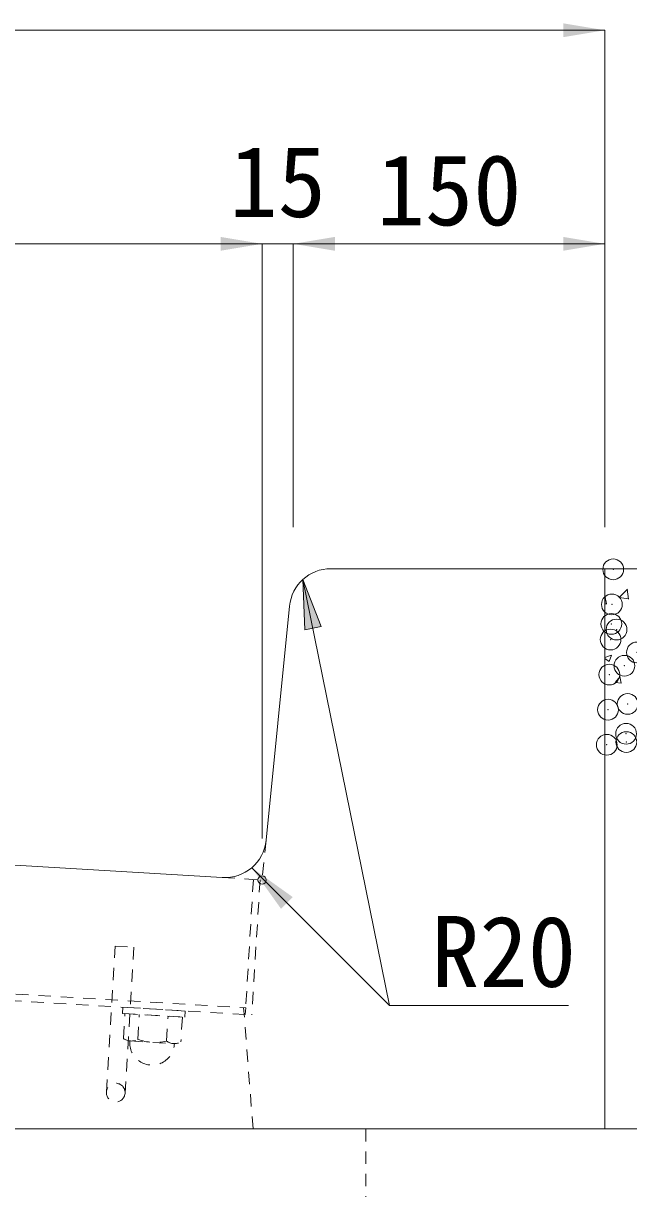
# Model space of a CAD drawing. Units: millimetres at full size, sheet at 1:20; some dimension numbers follow another scale. Extents: x 77366 to 95666, y -7115 to 5664.
# Drawn here: x 79618 to 79910, y 3996 to 4558 of the extents above; entities that cross this region are included whole.
import ezdxf
from ezdxf.enums import TextEntityAlignment as Align

# ---------------------------------------------------------------- set-up
doc = ezdxf.new("R2010")
doc.units = ezdxf.units.MM
doc.header["$LTSCALE"] = 20
doc.header["$PDMODE"] = 32
doc.header["$PDSIZE"] = 10
doc.linetypes.add('USER1', pattern=[0.54, 0.3, -0.24])
for name, color, linetype, lineweight in [('受枠', 3, 'USER1', 9), ('基礎', 7, 'Continuous', 5), ('寸法線', 7, 'Continuous', 13), ('引出線', 4, 'Continuous', 13), ('本体', 2, 'Continuous', 20), ('補助線', 8, 'Continuous', 13)]:
    doc.layers.add(name, color=color, linetype=linetype, lineweight=lineweight)
doc.styles.add('ＭＳ ゴシック', font='')
doc.styles.get('ＭＳ ゴシック').set_extended_font_data('MS Gothic')

# ---------------------------------------------------------------- blocks, each defined once
blk = doc.blocks.new('filled_arrow')
at = {"color": 0, "linetype": 'Continuous', "lineweight": -2}
blk.add_solid([(7.5, 1.25), (0, 0), (7.5, -1.25)], dxfattribs=at)

msp = doc.modelspace()

# ---------------------------------------------------------------- hatches: boundary and pattern name
at = {"layer": '引出線'}
msp.add_hatch(color=256, dxfattribs=at).paths.add_polyline_path([(79752.98, 4290), (79753.84, 4265.69), (79761.68, 4267.28)])

# ---------------------------------------------------------------- linework, layer by layer
at = {"layer": '受枠'}
for p, q in [((79729.1, 4145.42), (79725.39, 4083.54)), ((79732.3, 4145.23), (79728.39, 4080.15)), ((79658.34, 4042.98), (79662.56, 4113.35)), ((79662.56, 4113.35), (79671.55, 4112.81)), ((79671.55, 4112.81), (79667.32, 4042.44)), ((79356.05, 4105.7), (79725.39, 4083.54)), ((79352.67, 4102.69), (79728.39, 4080.15)), ((79666.3, 4083.82), (79666.12, 4080.83)), ((79696.25, 4082.03), (79666.3, 4083.82)), ((79725.39, 4083.54), (79725.2, 4080.34)), ((79666.12, 4080.83), (79696.07, 4079.03)), ((79666.54, 4068.76), (79667.26, 4080.76)), ((79667.26, 4080.76), (79694.93, 4079.1)), ((79673.46, 4068.34), (79674.18, 4080.35)), ((79687.29, 4067.51), (79688.01, 4079.52)), ((79694.93, 4079.1), (79694.21, 4067.1)), ((79696.07, 4079.03), (79696.25, 4082.03)), ((79669.94, 4067.58), (79690.69, 4066.33))]:
    msp.add_line(p, q, dxfattribs=at)
msp.add_circle((79662.83, 4042.71), 4.5, dxfattribs=at)
for centre, radius, start, end in [((79670.34, 4074.21), 6.64, 235.1212, 298.0115), ((79680.3, 4066.71), 10.75, 175.1937, 357.9336), ((79681.82, 4092.01), 25.1, 250.5421, 282.5906), ((79691.09, 4072.96), 6.64, 235.1212, 298.0115)]:
    msp.add_arc(centre, radius, start, end, dxfattribs=at)
at = {"layer": '基礎', "color": 3, "lineweight": 13}
msp.add_line((79898.3, 4295.06), (80389.86, 4295.06), dxfattribs=at)
at = {"layer": '基礎'}
for p, q in [((79905.23, 4281.25), (79909.18, 4285.38)), ((79909.69, 4280.55), (79909.13, 4285.37)), ((79898.3, 4280.92), (79898.69, 4281.39)), ((79899.06, 4278.16), (79898.47, 4281.35)), ((79905.19, 4281.33), (79909.71, 4280.63)), ((79898.3, 4278.29), (79899.28, 4278.2)), ((79898.3, 4252.32), (79901.47, 4253.54)), ((79898.3, 4251.87), (79900.43, 4250.43)), ((79900.42, 4250.44), (79901.45, 4253.51)), ((79903.29, 4240.26), (79905.74, 4243.18)), ((79903.29, 4240.26), (79906.32, 4239.99)), ((79906.11, 4239.95), (79905.52, 4243.14))]:
    msp.add_line(p, q, dxfattribs=at)
for p in [(79902.33, 4294.86), (79901.71, 4277.95), (79901.44, 4268.54), (79903.95, 4265.84), (79901.09, 4261.04), (79913.76, 4254.8), (79907.74, 4248.39), (79900.47, 4244.13), (79909.31, 4229.99), (79899.85, 4227.22), (79908.56, 4215.61), (79899.24, 4210.31), (79908.66, 4211.63)]:
    msp.add_point(p, dxfattribs=at)
at = {"layer": '寸法線'}
for p, q in [((79233.3, 4554.64), (79898.3, 4554.64)), ((79898.3, 4315.17), (79898.3, 4554.64)), ((79233.3, 4451.71), (79733.3, 4451.71)), ((79693.3, 4451.71), (79788.3, 4451.71)), ((79733.3, 4165.17), (79733.3, 4451.71)), ((79733.3, 4165.17), (79733.3, 4451.71)), ((79748.3, 4315.17), (79748.3, 4451.71)), ((79748.3, 4451.71), (79898.3, 4451.71)), ((79748.3, 4315.17), (79748.3, 4451.71)), ((79898.3, 4315.17), (79898.3, 4451.71))]:
    msp.add_line(p, q, dxfattribs=at)
at = {"layer": '引出線', "lineweight": 9}
msp.add_line((79752.98, 4290), (79794.71, 4084.63), dxfattribs=at)
msp.add_lwpolyline([(79752.98, 4290), (79753.84, 4265.69), (79761.68, 4267.28)], close=True, dxfattribs=at)
msp.add_lwpolyline([(79728.28, 4151.06), (79794.71, 4084.63), (79880.86, 4084.63)], dxfattribs=at)
at = {"layer": '本体'}
for p, q in [((79898.3, 4295.17), (79766.4, 4295.17)), ((79898.3, 4295.17), (79898.3, 4025.17)), ((79735.21, 4164.3), (79746.5, 4277.16)), ((79714.11, 4146.32), (79233.3, 4175.17)), ((79233.3, 4025.17), (79933.3, 4025.17)), ((79233.3, 4025.17), (79898.3, 4025.17))]:
    msp.add_line(p, q, dxfattribs=at)
at = {"layer": '本体', "linetype": 'USER1', "lineweight": 9}
for p, q in [((79735.21, 4164.3), (79733.3, 4145.17)), ((79714.11, 4146.32), (79733.3, 4145.17)), ((79728.95, 4025.17), (79724.39, 4083.6)), ((79783.3, 4025.17), (79783.3, 2995.17))]:
    msp.add_line(p, q, dxfattribs=at)
at = {"layer": '本体'}
for centre, start, end in [((79766.4, 4275.17), 90, 174.2885), ((79715.31, 4166.29), 266.5664, 354.2894)]:
    msp.add_arc(centre, 20, start, end, dxfattribs=at)
at = {"layer": '補助線'}
msp.add_circle((79733.3, 4145.17), 2, dxfattribs=at)

# ---------------------------------------------------------------- block references
at = {"layer": '寸法線', "xscale": 2.67, "yscale": 2.67, "rotation": 180}
for p in [(79898.3, 4554.64), (79733.3, 4451.71), (79733.3, 4451.71), (79898.3, 4451.71)]:
    msp.add_blockref('filled_arrow', p, dxfattribs=at)
at = {"layer": '寸法線', "xscale": 2.67, "yscale": 2.67}
msp.add_blockref('filled_arrow', (79748.3, 4451.71), dxfattribs=at)
msp.add_blockref('filled_arrow', (79748.3, 4451.71), dxfattribs=at)
at = {"layer": '引出線', "lineweight": 9, "xscale": 3.2, "yscale": 3.2, "rotation": 315}
msp.add_blockref('filled_arrow', (79728.28, 4151.06), dxfattribs=at)

# ---------------------------------------------------------------- texts
at = {"layer": '寸法線', "style": 'ＭＳ ゴシック'}
for s, p in [('15', (79740.8, 4481.71)), ('150', (79823.3, 4477.71))]:
    msp.add_text(s, height=34.18, dxfattribs=at).set_placement(p, align=Align.MIDDLE_CENTER)
at = {"layer": '引出線', "style": 'ＭＳ ゴシック'}
msp.add_text('R20', height=34.18, dxfattribs=at).set_placement((79814.71, 4127.83), align=Align.TOP_LEFT)

doc.saveas('drawing.dxf')
